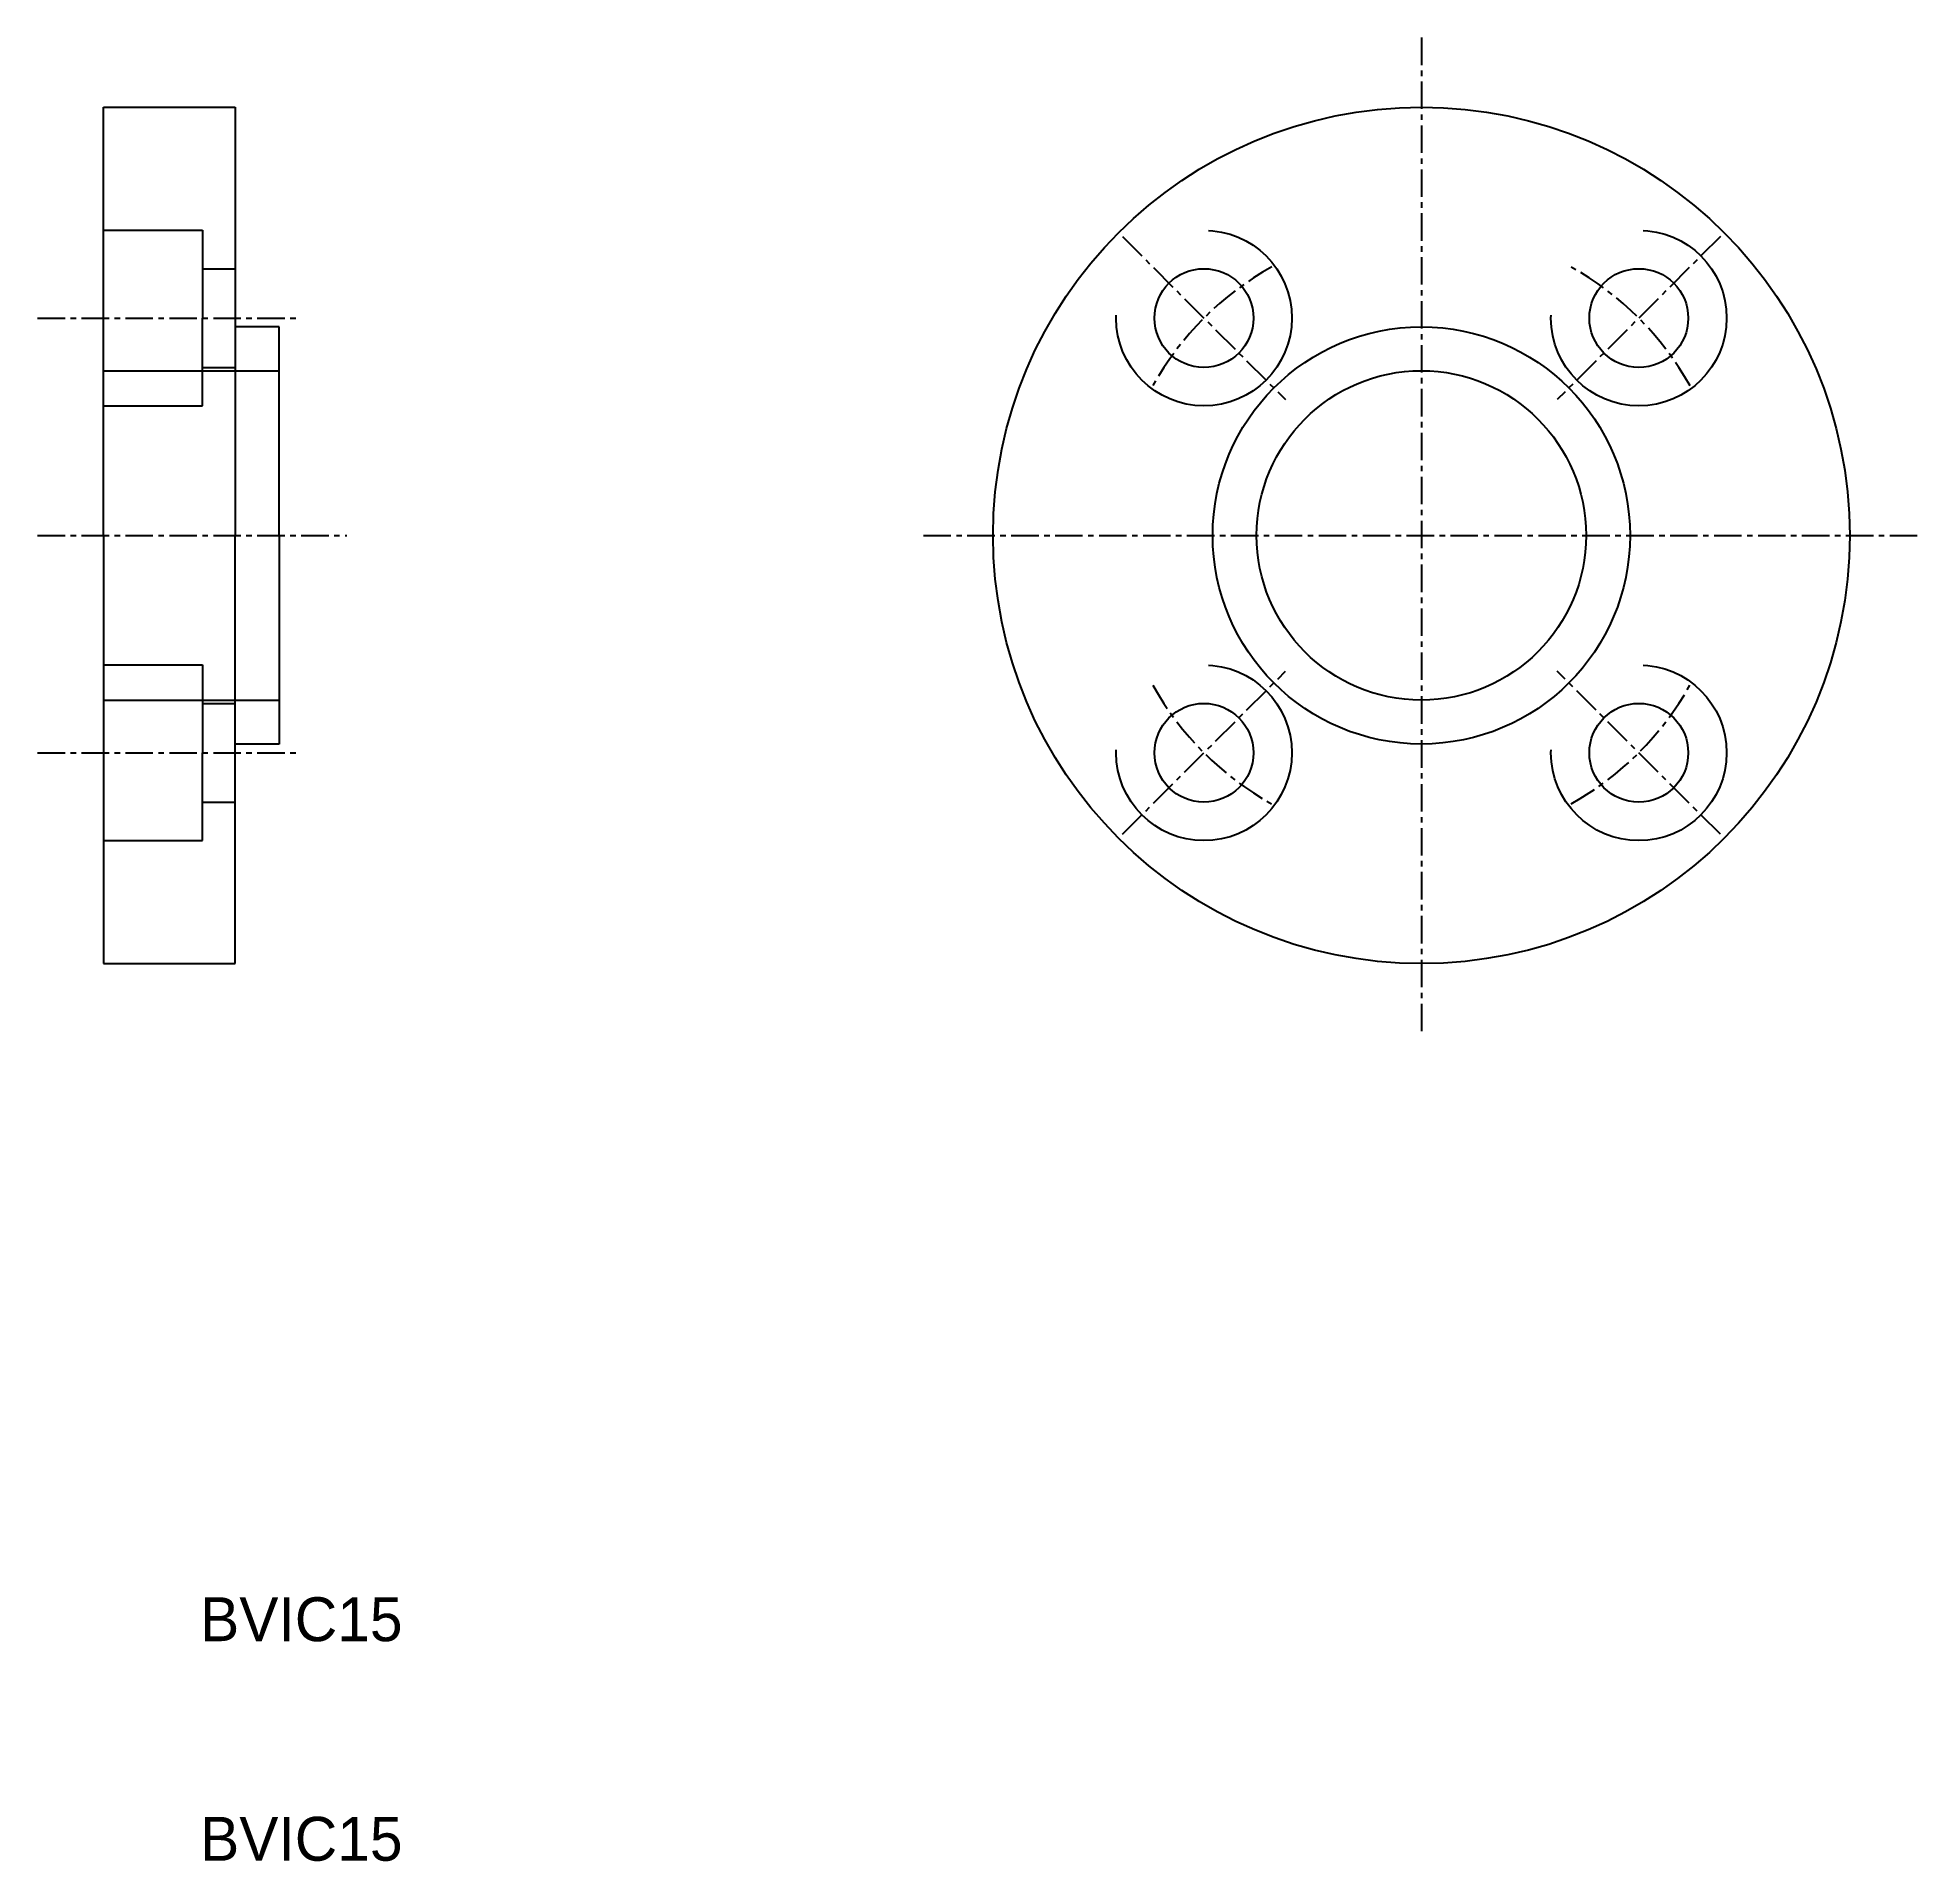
# Model space of a CAD drawing. Extents: x 158.1 to 243.8, y 78.5 to 161.6.
import ezdxf

# ---------------------------------------------------------------- set-up
doc = ezdxf.new("R2010")
doc.units = 0
doc.linetypes.add('CENTER', pattern=[2, 1.25, -0.25, 0.25, -0.25])
doc.linetypes.add('DASHED', pattern=[19.05, 12.7, -6.35])
doc.layers.get('0').update_dxf_attribs({"linetype": 'CONTINUOUS'})
doc.layers.add('CENTER', color=1, linetype='CENTER')

msp = doc.modelspace()

# ---------------------------------------------------------------- linework, layer by layer
for p, q in [((161.101, 158.411), (167.101, 158.411)), ((161.101, 138.911), (161.101, 158.411)), ((167.101, 158.411), (167.101, 138.911)), ((169.101, 148.411), (167.101, 148.411)), ((169.101, 138.911), (169.101, 148.411)), ((161.101, 138.911), (161.101, 119.411)), ((167.101, 119.411), (167.101, 138.911)), ((169.101, 138.911), (169.101, 129.411)), ((169.101, 129.411), (167.101, 129.411)), ((161.101, 119.411), (167.101, 119.411))]:
    msp.add_line(p, q)
at = {"color": 3, "linetype": 'DASHED'}
for p, q in [((161.101, 152.811), (165.601, 152.811)), ((165.601, 152.811), (165.601, 148.811)), ((165.601, 151.061), (167.101, 151.061)), ((165.601, 144.811), (165.601, 148.811)), ((165.601, 146.561), (167.101, 146.561)), ((161.101, 146.411), (169.101, 146.411)), ((161.101, 144.811), (165.601, 144.811)), ((161.101, 133.012), (165.601, 133.012)), ((165.601, 133.012), (165.601, 129.012)), ((161.101, 131.411), (169.101, 131.411)), ((165.601, 131.262), (167.101, 131.262)), ((165.601, 125.012), (165.601, 129.012)), ((165.601, 126.762), (167.101, 126.762)), ((161.101, 125.012), (165.601, 125.012))]:
    msp.add_line(p, q, dxfattribs=at)
for centre, radius in [((221.101, 138.911), 19.5), ((211.201, 148.811), 2.25), ((231, 148.811), 2.25), ((221.101, 138.911), 9.5), ((221.101, 138.911), 7.5), ((211.201, 129.012), 2.25), ((231, 129.012), 2.25)]:
    msp.add_circle(centre, radius)
for centre in [(211.201, 148.811), (231, 148.811), (211.201, 129.012), (231, 129.012)]:
    msp.add_circle(centre, 4, dxfattribs=at)
at = {"layer": 'CENTER', "color": 1, "linetype": 'CENTER'}
for p, q in [((221.101, 161.584), (221.101, 116.238)), ((207.489, 152.523), (214.913, 145.098)), ((234.712, 152.523), (227.288, 145.098)), ((158.101, 148.811), (170.101, 148.811)), ((158.101, 138.911), (172.172, 138.911)), ((198.428, 138.911), (243.773, 138.911)), ((207.489, 125.299), (214.913, 132.724)), ((234.712, 125.299), (227.288, 132.724)), ((158.101, 129.012), (170.101, 129.012))]:
    msp.add_line(p, q, dxfattribs=at)
for start, end in [(119.11747, 150.88253), (29.11747, 60.88253), (209.11747, 240.88253), (299.11747, 330.88253)]:
    msp.add_arc((221.101, 138.911), 14, start, end, dxfattribs=at)

# ---------------------------------------------------------------- texts
for p in [(165.498, 88.551), (165.498, 78.551)]:
    msp.add_text('BVIC15', height=2).set_placement(p)

doc.saveas('drawing.dxf')
